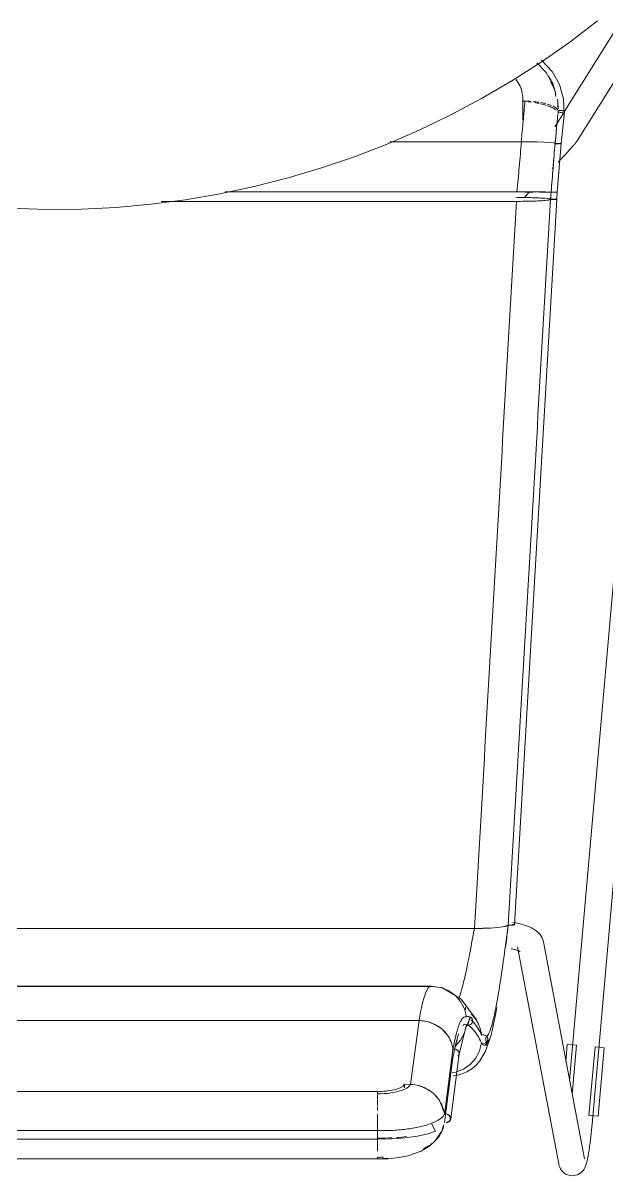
# Model space of a CAD drawing. Header units: millimetres. Extents: x 155927 to 295199, y -4084 to 97293.
# Drawn here: x 227448 to 227716, y 30265 to 30793 of the extents above; entities that cross this region are included whole.
import ezdxf

# ---------------------------------------------------------------- set-up
doc = ezdxf.new("R2010")
doc.units = ezdxf.units.MM
doc.header["$MEASUREMENT"] = 0
doc.layers.add('I-FURN', color=8, linetype='CONTINUOUS', lineweight=9)

msp = doc.modelspace()

# ---------------------------------------------------------------- linework, layer by layer
at = {"layer": 'I-FURN'}
for p, q in [((227698.74, 30784.26), (227711.48, 30793.94)), ((227685.62, 30775.11), (227698.74, 30784.26)), ((227719.23, 30789.03), (227696.2, 30752.27)), ((227702.1, 30739.08), (227729.4, 30782.66)), ((227672.14, 30766.49), (227685.62, 30775.11)), ((227687.91, 30770.27), (227683.65, 30774.74)), ((227690.6, 30770.85), (227685.85, 30776)), ((227691.28, 30764.44), (227687.91, 30770.27)), ((227693.99, 30764.84), (227690.6, 30770.85)), ((227658.33, 30758.41), (227672.14, 30766.49)), ((227695.86, 30758.32), (227693.99, 30764.84)), ((227644.21, 30750.89), (227658.33, 30758.41)), ((227677.2, 30748.68), (227677.2, 30758.44)), ((227696.15, 30751.41), (227695.86, 30758.32)), ((227677.15, 30757.19), (227678.2, 30757.19)), ((227696.27, 30752.3), (227694.85, 30737.81)), ((227629.8, 30743.94), (227644.21, 30750.89)), ((227695.97, 30751.9), (227691.93, 30745.45)), ((227615.12, 30737.58), (227629.8, 30743.94)), ((227600.2, 30731.8), (227615.12, 30737.58)), ((227676.5, 30738.64), (227616.38, 30738.64)), ((227616.38, 30738.64), (227676.5, 30738.64)), ((227680.26, 30738.62), (227676.5, 30738.64)), ((227676.59, 30738.64), (227676.62, 30738.64)), ((227676.62, 30738.64), (227680.26, 30738.62)), ((227680.35, 30738.61), (227683.8, 30738.54)), ((227683.79, 30738.54), (227680.36, 30738.62)), ((227686.89, 30738.43), (227683.79, 30738.54)), ((227683.86, 30738.54), (227686.9, 30738.43)), ((227689.37, 30738.28), (227686.89, 30738.43)), ((227686.93, 30738.43), (227689.37, 30738.28)), ((227691.11, 30738.1), (227689.37, 30738.28)), ((227689.39, 30738.28), (227691.11, 30738.1)), ((227691.11, 30738.1), (227691.99, 30737.9)), ((227692, 30737.9), (227691.11, 30738.1)), ((227691.99, 30737.9), (227692.46, 30737.91)), ((227692.47, 30737.91), (227692, 30737.9)), ((227692.01, 30737.72), (227692.48, 30737.71)), ((227692.48, 30737.71), (227692.01, 30737.72)), ((227692.46, 30737.91), (227692.96, 30737.92)), ((227692.97, 30737.92), (227692.47, 30737.91)), ((227692.48, 30737.71), (227692.98, 30737.71)), ((227692.98, 30737.71), (227692.48, 30737.71)), ((227692.96, 30737.92), (227693.45, 30737.91)), ((227693.46, 30737.91), (227692.97, 30737.92)), ((227692.98, 30737.71), (227693.47, 30737.71)), ((227693.47, 30737.71), (227692.98, 30737.71)), ((227694.84, 30737.81), (227693.02, 30715.61)), ((227693.45, 30737.91), (227693.9, 30737.9)), ((227693.91, 30737.9), (227693.46, 30737.91)), ((227693.47, 30737.71), (227693.92, 30737.72)), ((227693.92, 30737.72), (227693.47, 30737.71)), ((227693.9, 30737.9), (227694.29, 30737.88)), ((227694.29, 30737.88), (227693.91, 30737.9)), ((227694.59, 30737.86), (227694.29, 30737.88)), ((227694.29, 30737.88), (227694.58, 30737.86)), ((227694.3, 30737.74), (227694.6, 30737.76)), ((227694.59, 30737.76), (227694.3, 30737.74)), ((227694.78, 30737.84), (227694.59, 30737.86)), ((227694.78, 30737.79), (227694.59, 30737.76)), ((227694.6, 30737.76), (227694.78, 30737.79)), ((227694.78, 30737.84), (227694.84, 30737.81)), ((227694.85, 30737.81), (227694.78, 30737.84)), ((227694.78, 30737.79), (227694.85, 30737.81)), ((227694.84, 30737.81), (227694.78, 30737.79)), ((227700.09, 30736.55), (227699.83, 30736.26)), ((227700.34, 30736.83), (227700.09, 30736.55)), ((227700.56, 30737.1), (227700.34, 30736.83)), ((227700.78, 30737.35), (227700.56, 30737.1)), ((227700.98, 30737.59), (227700.78, 30737.35)), ((227701.17, 30737.82), (227700.98, 30737.59)), ((227701.35, 30738.05), (227701.17, 30737.82)), ((227701.52, 30738.27), (227701.35, 30738.05)), ((227701.7, 30738.5), (227701.52, 30738.27)), ((227701.88, 30738.75), (227701.7, 30738.5)), ((227702.1, 30739.08), (227701.88, 30738.75)), ((227585.06, 30726.63), (227600.2, 30731.8)), ((227695.25, 30731.23), (227694.82, 30730.77)), ((227695.67, 30731.69), (227695.25, 30731.23)), ((227696.09, 30732.13), (227695.67, 30731.69)), ((227696.49, 30732.57), (227696.09, 30732.13)), ((227696.88, 30732.99), (227696.49, 30732.57)), ((227697.26, 30733.41), (227696.88, 30732.99)), ((227697.63, 30733.81), (227697.26, 30733.41)), ((227697.99, 30734.2), (227697.63, 30733.81)), ((227698.33, 30734.58), (227697.99, 30734.2)), ((227698.66, 30734.94), (227698.33, 30734.58)), ((227735.93, 30733.43), (227698.65, 30309.08)), ((227698.97, 30735.29), (227698.66, 30734.94)), ((227699.28, 30735.63), (227698.97, 30735.29)), ((227699.56, 30735.95), (227699.28, 30735.63)), ((227699.83, 30736.26), (227699.56, 30735.95)), ((227708.94, 30289.06), (227747.89, 30732.38)), ((227569.73, 30722.07), (227585.06, 30726.63)), ((227691.12, 30726.86), (227690.63, 30726.35)), ((227693.93, 30729.82), (227693.47, 30729.34)), ((227694.38, 30730.3), (227693.93, 30729.82)), ((227694.82, 30730.77), (227694.38, 30730.3)), ((227554.22, 30718.12), (227569.73, 30722.07)), ((227538.57, 30714.8), (227554.22, 30718.12)), ((227540.92, 30715.68), (227674.55, 30715.68)), ((227674.55, 30715.68), (227540.92, 30715.68)), ((227674.55, 30715.68), (227678.34, 30715.67)), ((227678.34, 30715.67), (227674.55, 30715.68)), ((227677.78, 30713), (227680.35, 30715.67)), ((227678.34, 30715.67), (227681.91, 30715.67)), ((227681.91, 30715.67), (227678.34, 30715.67)), ((227681.9, 30715.56), (227678.35, 30715.55)), ((227678.35, 30715.55), (227681.9, 30715.56)), ((227681.91, 30715.67), (227685.04, 30715.66)), ((227685.04, 30715.66), (227681.91, 30715.67)), ((227687.52, 30715.58), (227685.03, 30715.56)), ((227685.03, 30715.56), (227687.53, 30715.58)), ((227687.55, 30715.65), (227685.04, 30715.66)), ((227685.05, 30715.66), (227687.54, 30715.65)), ((227689.27, 30715.59), (227687.52, 30715.58)), ((227687.53, 30715.58), (227689.28, 30715.59)), ((227687.55, 30715.65), (227689.29, 30715.63)), ((227689.3, 30715.63), (227687.55, 30715.65)), ((227689.29, 30715.63), (227690.18, 30715.62)), ((227690.18, 30715.62), (227689.3, 30715.63)), ((227690.64, 30715.6), (227690.17, 30715.6)), ((227690.17, 30715.6), (227690.65, 30715.6)), ((227690.18, 30715.62), (227690.65, 30715.62)), ((227690.65, 30715.62), (227690.18, 30715.62)), ((227691.14, 30715.6), (227690.64, 30715.6)), ((227690.65, 30715.62), (227691.15, 30715.62)), ((227691.15, 30715.62), (227690.65, 30715.62)), ((227690.65, 30715.6), (227691.14, 30715.6)), ((227691.63, 30715.6), (227691.14, 30715.6)), ((227691.14, 30715.6), (227691.63, 30715.6)), ((227691.15, 30715.62), (227691.64, 30715.62)), ((227691.64, 30715.62), (227691.15, 30715.62)), ((227692.08, 30715.6), (227691.63, 30715.6)), ((227691.63, 30715.6), (227692.09, 30715.6)), ((227691.64, 30715.62), (227692.09, 30715.62)), ((227692.09, 30715.62), (227691.64, 30715.62)), ((227692.46, 30715.61), (227692.08, 30715.6)), ((227692.09, 30715.62), (227692.47, 30715.62)), ((227692.47, 30715.62), (227692.09, 30715.62)), ((227692.09, 30715.6), (227692.47, 30715.61)), ((227692.76, 30715.61), (227692.46, 30715.61)), ((227692.47, 30715.62), (227692.76, 30715.62)), ((227692.77, 30715.62), (227692.47, 30715.62)), ((227692.47, 30715.61), (227692.76, 30715.61)), ((227692.75, 30712.25), (227693.02, 30715.61)), ((227692.76, 30715.62), (227692.95, 30715.61)), ((227692.95, 30715.61), (227692.76, 30715.61)), ((227692.76, 30715.61), (227692.95, 30715.61)), ((227692.95, 30715.61), (227692.77, 30715.62)), ((227692.95, 30715.61), (227693.02, 30715.61)), ((227693.02, 30715.61), (227692.95, 30715.61)), ((227692.95, 30715.61), (227693.02, 30715.61)), ((227693.02, 30715.61), (227692.95, 30715.61)), ((227491, 30708.62), (227506.93, 30710.05)), ((227506.93, 30710.05), (227522.8, 30712.11)), ((227511.69, 30711.36), (227674.29, 30711.36)), ((227674.29, 30711.36), (227511.69, 30711.36)), ((227522.8, 30712.11), (227538.57, 30714.8)), ((227692.74, 30712.25), (227673.46, 30380.34)), ((227674.29, 30711.36), (227678.08, 30711.39)), ((227678.08, 30713.12), (227674.4, 30713.15)), ((227681.63, 30713.04), (227678.08, 30713.12)), ((227678.08, 30711.39), (227681.64, 30711.46)), ((227684.75, 30712.92), (227681.63, 30713.04)), ((227681.64, 30711.46), (227684.77, 30711.59)), ((227687.25, 30712.75), (227684.75, 30712.92)), ((227684.77, 30711.59), (227687.27, 30711.75)), ((227689, 30712.56), (227687.25, 30712.75)), ((227687.27, 30711.75), (227689.02, 30711.94)), ((227689.9, 30712.35), (227689, 30712.56)), ((227689.02, 30711.94), (227689.91, 30712.15)), ((227690.37, 30712.36), (227689.9, 30712.35)), ((227689.91, 30712.15), (227690.38, 30712.14)), ((227690.87, 30712.36), (227690.37, 30712.36)), ((227690.38, 30712.14), (227690.88, 30712.14)), ((227691.36, 30712.36), (227690.87, 30712.36)), ((227690.88, 30712.14), (227691.37, 30712.15)), ((227691.81, 30712.35), (227691.36, 30712.36)), ((227691.37, 30712.15), (227691.82, 30712.16)), ((227692.19, 30712.33), (227691.81, 30712.35)), ((227691.82, 30712.16), (227692.2, 30712.18)), ((227692.49, 30712.31), (227692.19, 30712.33)), ((227692.2, 30712.18), (227692.49, 30712.2)), ((227692.68, 30712.28), (227692.49, 30712.31)), ((227692.49, 30712.2), (227692.68, 30712.23)), ((227692.74, 30712.25), (227692.68, 30712.28)), ((227692.68, 30712.23), (227692.74, 30712.25)), ((227443.03, 30708.18), (227459.02, 30707.69)), ((227459.02, 30707.69), (227475.02, 30707.83)), ((227475.02, 30707.83), (227491, 30708.62)), ((227271.64, 30378.63), (227655.04, 30378.63)), ((227655.04, 30378.63), (227271.64, 30378.63)), ((227655.04, 30378.63), (227658.81, 30378.68)), ((227658.81, 30378.68), (227655.12, 30378.63)), ((227658.81, 30378.68), (227662.34, 30378.84)), ((227662.34, 30378.84), (227658.87, 30378.69)), ((227662.34, 30378.84), (227665.45, 30379.08)), ((227665.45, 30379.08), (227662.39, 30378.84)), ((227665.45, 30379.08), (227667.94, 30379.39)), ((227667.94, 30379.39), (227665.48, 30379.08)), ((227667.94, 30379.39), (227669.69, 30379.75)), ((227669.69, 30379.76), (227667.95, 30379.39)), ((227670.59, 30380.15), (227669.69, 30379.76)), ((227669.69, 30379.75), (227670.59, 30380.15)), ((227670.59, 30380.15), (227671.06, 30380.14)), ((227671.06, 30380.14), (227670.59, 30380.15)), ((227671.06, 30380.14), (227671.56, 30380.13)), ((227671.56, 30380.13), (227671.06, 30380.14)), ((227671.56, 30380.13), (227672.05, 30380.14)), ((227672.05, 30380.14), (227671.56, 30380.13)), ((227672.05, 30380.14), (227672.5, 30380.16)), ((227672.51, 30380.16), (227672.05, 30380.14)), ((227672.5, 30380.16), (227672.89, 30380.2)), ((227672.89, 30380.2), (227672.51, 30380.16)), ((227672.92, 30380.49), (227672.54, 30380.53)), ((227672.54, 30380.53), (227672.92, 30380.49)), ((227673.35, 30381.25), (227672.65, 30381.37)), ((227672.89, 30380.2), (227673.19, 30380.24)), ((227673.19, 30380.24), (227672.89, 30380.2)), ((227673.21, 30380.45), (227672.92, 30380.49)), ((227672.92, 30380.49), (227673.21, 30380.45)), ((227674.04, 30381.13), (227673.35, 30381.25)), ((227673.45, 30380.34), (227673.39, 30380.4)), ((227673.4, 30380.4), (227673.46, 30380.34)), ((227674.73, 30380.99), (227674.04, 30381.13)), ((227675.39, 30380.85), (227674.73, 30380.99)), ((227676.05, 30380.7), (227675.39, 30380.85)), ((227676.69, 30380.53), (227676.05, 30380.7)), ((227677.32, 30380.36), (227676.69, 30380.53)), ((227677.94, 30380.18), (227677.32, 30380.36)), ((227678.54, 30379.98), (227677.94, 30380.18)), ((227679.14, 30379.78), (227678.54, 30379.98)), ((227679.72, 30379.56), (227679.14, 30379.78)), ((227680.29, 30379.32), (227679.72, 30379.56)), ((227680.85, 30379.07), (227680.29, 30379.32)), ((227681.4, 30378.8), (227680.85, 30379.07)), ((227681.93, 30378.51), (227681.4, 30378.8)), ((227682.48, 30378.19), (227681.93, 30378.51)), ((227683.01, 30377.83), (227682.48, 30378.19)), ((227683.54, 30377.43), (227683.01, 30377.83)), ((227684.07, 30376.97), (227683.54, 30377.43)), ((227684.6, 30376.45), (227684.07, 30376.97)), ((227685.11, 30375.86), (227684.6, 30376.45)), ((227685.59, 30375.17), (227685.11, 30375.86)), ((227686.03, 30374.38), (227685.59, 30375.17)), ((227686.39, 30373.48), (227686.03, 30374.38)), ((227686.65, 30372.5), (227686.39, 30373.48)), ((227705.46, 30273.21), (227686.65, 30372.5)), ((227672.31, 30369.24), (227671.82, 30369.33)), ((227672.78, 30369.14), (227672.31, 30369.24)), ((227673.22, 30369.03), (227672.78, 30369.14)), ((227673.65, 30368.93), (227673.22, 30369.03)), ((227674.04, 30368.82), (227673.65, 30368.93)), ((227674.41, 30368.71), (227674.04, 30368.82)), ((227674.74, 30368.6), (227674.41, 30368.71)), ((227675.04, 30368.5), (227674.74, 30368.6)), ((227674.86, 30370.26), (227693.67, 30270.97)), ((227675.31, 30368.4), (227675.04, 30368.5)), ((227675.55, 30368.3), (227675.31, 30368.4)), ((227675.74, 30368.21), (227675.55, 30368.3)), ((227675.89, 30368.14), (227675.74, 30368.21)), ((227675.98, 30368.09), (227675.89, 30368.14)), ((227676.05, 30368.05), (227675.98, 30368.09)), ((227676.08, 30368.03), (227676.05, 30368.05)), ((227290.95, 30352.12), (227635.73, 30352.12)), ((227635.73, 30352.12), (227290.95, 30352.12)), ((227635.19, 30352.28), (227330.39, 30352.28)), ((227635.19, 30352.28), (227640.23, 30351.48)), ((227635.73, 30352.12), (227639.52, 30351.65)), ((227639.52, 30351.65), (227635.73, 30352.12)), ((227639.52, 30351.65), (227643.09, 30350.28)), ((227643.09, 30350.29), (227639.52, 30351.65)), ((227640.23, 30351.48), (227643.41, 30350.11)), ((227640.38, 30351.41), (227649.03, 30346.3)), ((227646.23, 30348.12), (227643.09, 30350.29)), ((227643.09, 30350.28), (227646.23, 30348.11)), ((227648.74, 30345.24), (227646.23, 30348.12)), ((227646.23, 30348.11), (227648.73, 30345.24)), ((227649.03, 30346.3), (227656.02, 30336.76)), ((227648.73, 30345.24), (227650.48, 30341.85)), ((227650.49, 30341.85), (227648.74, 30345.24)), ((227651.38, 30338.13), (227650.49, 30341.85)), ((227664.61, 30338.36), (227665.35, 30342.43)), ((227296.98, 30336.53), (227629.7, 30336.53)), ((227629.7, 30336.53), (227296.98, 30336.53)), ((227629.7, 30336.53), (227625.84, 30307.25)), ((227633.47, 30336.05), (227629.7, 30336.53)), ((227637.01, 30334.73), (227633.47, 30336.05)), ((227651.03, 30332.78), (227653.2, 30338.1)), ((227651.85, 30338.3), (227651.38, 30338.13)), ((227651.38, 30338.13), (227651.85, 30338.29)), ((227651.85, 30338.29), (227652.35, 30338.33)), ((227652.35, 30338.33), (227651.85, 30338.3)), ((227652.06, 30334.34), (227652.9, 30338.23)), ((227652.35, 30338.33), (227652.84, 30338.25)), ((227652.84, 30338.25), (227652.35, 30338.33)), ((227652.84, 30338.25), (227653.29, 30338.05)), ((227653.29, 30338.05), (227652.84, 30338.25)), ((227653.29, 30338.05), (227653.67, 30337.73)), ((227653.68, 30337.73), (227653.29, 30338.05)), ((227653.56, 30339.52), (227655.96, 30336.68)), ((227655.97, 30336.68), (227653.57, 30339.52)), ((227653.67, 30337.73), (227653.97, 30337.33)), ((227653.97, 30337.33), (227653.68, 30337.73)), ((227653.97, 30337.33), (227654.15, 30336.87)), ((227654.16, 30336.87), (227653.97, 30337.33)), ((227654.15, 30335.89), (227653.97, 30335.43)), ((227653.97, 30335.43), (227654.16, 30335.89)), ((227654.15, 30336.87), (227654.22, 30336.38)), ((227654.22, 30336.38), (227654.15, 30335.89)), ((227654.23, 30336.38), (227654.16, 30336.87)), ((227654.16, 30335.89), (227654.23, 30336.38)), ((227655.96, 30336.68), (227657.6, 30333.36)), ((227657.61, 30333.36), (227655.97, 30336.68)), ((227656.02, 30336.76), (227656.91, 30335.01)), ((227662.72, 30329.84), (227664.61, 30338.36)), ((227640.12, 30332.65), (227637.01, 30334.73)), ((227642.61, 30329.91), (227640.12, 30332.65)), ((227648.06, 30321.16), (227651.03, 30332.78)), ((227648.74, 30327.52), (227650.49, 30330.91)), ((227650.49, 30330.91), (227651.38, 30334.63)), ((227651.85, 30334.47), (227651.38, 30334.63)), ((227651.38, 30334.63), (227651.85, 30334.46)), ((227652.35, 30334.43), (227651.85, 30334.47)), ((227651.85, 30334.46), (227652.35, 30334.43)), ((227652.84, 30334.51), (227652.35, 30334.43)), ((227652.35, 30334.43), (227652.84, 30334.51)), ((227653.29, 30334.71), (227652.84, 30334.51)), ((227652.84, 30334.51), (227653.29, 30334.71)), ((227653.67, 30335.03), (227653.29, 30334.71)), ((227653.29, 30334.71), (227653.68, 30335.02)), ((227653.97, 30335.43), (227653.67, 30335.03)), ((227653.68, 30335.02), (227653.97, 30335.43)), ((227657.6, 30333.36), (227658.39, 30329.74)), ((227658.39, 30329.74), (227657.61, 30333.36)), ((227646.47, 30325.11), (227645.1, 30318.82)), ((227646.23, 30324.64), (227648.74, 30327.52)), ((227647.23, 30327.55), (227646.47, 30325.11)), ((227657.44, 30322.63), (227658.34, 30326.26)), ((227658.81, 30326.09), (227658.34, 30326.26)), ((227658.34, 30326.26), (227658.81, 30326.09)), ((227658.87, 30329.9), (227658.39, 30329.74)), ((227658.39, 30329.74), (227658.87, 30329.89)), ((227658.87, 30329.89), (227659.37, 30329.92)), ((227659.37, 30329.92), (227658.87, 30329.9)), ((227659.25, 30325.33), (227660.42, 30325.01)), ((227659.8, 30326.13), (227659.31, 30326.05)), ((227659.31, 30326.05), (227659.8, 30326.12)), ((227659.37, 30329.92), (227659.86, 30329.83)), ((227659.86, 30329.83), (227659.37, 30329.92)), ((227660.26, 30326.32), (227659.8, 30326.13)), ((227659.8, 30326.12), (227660.26, 30326.32)), ((227659.86, 30329.83), (227660.31, 30329.62)), ((227660.31, 30329.63), (227659.86, 30329.83)), ((227660.05, 30322.22), (227662.72, 30329.84)), ((227660.42, 30325.01), (227660.22, 30328.86)), ((227660.65, 30326.63), (227660.26, 30326.32)), ((227660.26, 30326.32), (227660.65, 30326.63)), ((227660.69, 30329.31), (227660.31, 30329.63)), ((227660.31, 30329.62), (227660.68, 30329.31)), ((227660.95, 30327.02), (227660.65, 30326.63)), ((227660.65, 30326.63), (227660.95, 30327.02)), ((227660.68, 30329.31), (227660.97, 30328.91)), ((227660.98, 30328.91), (227660.69, 30329.31)), ((227661.14, 30327.48), (227660.95, 30327.02)), ((227660.95, 30327.02), (227661.14, 30327.48)), ((227660.97, 30328.91), (227661.15, 30328.45)), ((227661.16, 30328.45), (227660.98, 30328.91)), ((227661.21, 30327.96), (227661.14, 30327.48)), ((227661.14, 30327.48), (227661.22, 30327.96)), ((227661.15, 30328.45), (227661.21, 30327.96)), ((227661.22, 30327.96), (227661.16, 30328.45)), ((227697.6, 30325.56), (227696.91, 30317.66)), ((227697.6, 30325.56), (227699.65, 30325.38)), ((227699.65, 30325.38), (227701.71, 30325.2)), ((227699.86, 30302.71), (227701.84, 30325.19)), ((227641.4, 30293.45), (227645.24, 30323.15)), ((227644.22, 30291.47), (227648.07, 30321.24)), ((227646.21, 30323.34), (227645.71, 30323.3)), ((227646.7, 30323.26), (227646.21, 30323.34)), ((227647.15, 30323.07), (227646.7, 30323.26)), ((227647.54, 30322.77), (227647.15, 30323.07)), ((227647.83, 30322.39), (227647.54, 30322.77)), ((227647.54, 30320.18), (227647.83, 30320.57)), ((227648.02, 30321.94), (227647.83, 30322.39)), ((227647.83, 30320.57), (227648.02, 30321.01)), ((227648.09, 30321.48), (227648.02, 30321.94)), ((227648.02, 30321.01), (227648.09, 30321.48)), ((227655.7, 30319.31), (227657.44, 30322.63)), ((227657.55, 30318.1), (227660.05, 30322.22)), ((227710.28, 30324.44), (227707.52, 30293.03)), ((227710.41, 30324.43), (227712.47, 30324.25)), ((227714.52, 30324.07), (227711.76, 30292.66)), ((227712.47, 30324.25), (227714.52, 30324.07)), ((227641.38, 30289.91), (227645.22, 30319.6)), ((227650.13, 30314.31), (227653.22, 30316.48)), ((227651.63, 30313.08), (227653.83, 30314.46)), ((227653.22, 30316.48), (227655.7, 30319.31)), ((227653.83, 30314.46), (227655.81, 30316.14)), ((227655.81, 30316.14), (227657.55, 30318.1)), ((227646.61, 30312.91), (227644.87, 30312.54)), ((227644.88, 30312.54), (227646.62, 30312.91)), ((227645.34, 30311.24), (227646.76, 30311.39)), ((227646.62, 30312.91), (227650.13, 30314.31)), ((227646.76, 30311.39), (227649.27, 30312.05)), ((227649.27, 30312.05), (227651.63, 30313.08)), ((227610.77, 30304.06), (227315.91, 30304.06)), ((227315.91, 30304), (227610.77, 30304)), ((227613.8, 30304.17), (227610.77, 30304.06)), ((227616.65, 30304.49), (227613.8, 30304.17)), ((227619.15, 30305), (227616.65, 30304.49)), ((227621.13, 30305.67), (227619.15, 30305)), ((227622.48, 30306.46), (227621.13, 30305.67)), ((227623.12, 30307.32), (227622.48, 30306.46)), ((227623.12, 30305.65), (227623.12, 30307.32)), ((227625.84, 30307.25), (227623.12, 30307.32)), ((227623.12, 30305.65), (227623.12, 30307.3)), ((227610.77, 30302.47), (227610.77, 30301.53)), ((227610.77, 30300.67), (227610.77, 30301.53)), ((227610.77, 30300.15), (227610.77, 30297.68)), ((227610.77, 30297.16), (227610.77, 30295.32)), ((227610.77, 30293.69), (227610.77, 30290.14)), ((227641.83, 30293.44), (227642.15, 30295.88)), ((227610.77, 30286.13), (227610.77, 30289.94)), ((227610.77, 30289.94), (227610.77, 30286.13)), ((227637.19, 30285.88), (227635.44, 30289.42)), ((227709.71, 30292.84), (227707.65, 30293.02)), ((227708.79, 30287.39), (227708.86, 30288.15)), ((227708.86, 30288.15), (227708.93, 30288.9)), ((227708.93, 30288.9), (227708.94, 30289.06)), ((227711.76, 30292.66), (227709.71, 30292.84)), ((227610.77, 30286.16), (227315.91, 30286.16)), ((227610.77, 30286.05), (227610.77, 30282.2)), ((227610.77, 30285.82), (227610.77, 30286.05)), ((227610.77, 30285.49), (227610.77, 30285.82)), ((227610.77, 30285.07), (227610.77, 30285.49)), ((227610.77, 30284.6), (227610.77, 30285.07)), ((227610.77, 30284.1), (227610.77, 30284.6)), ((227610.77, 30283.61), (227610.77, 30284.1)), ((227610.77, 30283.16), (227610.77, 30283.61)), ((227610.77, 30282.77), (227610.77, 30283.16)), ((227610.77, 30282.46), (227610.77, 30282.77)), ((227617.31, 30282.29), (227623.43, 30282.78)), ((227623.43, 30282.78), (227629.05, 30283.62)), ((227629.05, 30283.62), (227633.74, 30284.72)), ((227633.74, 30284.72), (227637.19, 30285.88)), ((227637.06, 30281.38), (227639.74, 30285.28)), ((227639.74, 30285.28), (227639.83, 30285.47)), ((227708.24, 30282.28), (227708.33, 30282.99)), ((227708.33, 30282.99), (227708.41, 30283.7)), ((227708.41, 30283.7), (227708.49, 30284.43)), ((227708.49, 30284.43), (227708.57, 30285.16)), ((227708.57, 30285.16), (227708.64, 30285.9)), ((227708.64, 30285.9), (227708.72, 30286.65)), ((227708.72, 30286.65), (227708.79, 30287.39)), ((227315.91, 30282.2), (227610.77, 30282.2)), ((227610.77, 30282.27), (227610.77, 30282.46)), ((227610.77, 30279.41), (227610.77, 30282.44)), ((227610.77, 30282.44), (227610.77, 30279.43)), ((227610.77, 30282.2), (227617.31, 30282.29)), ((227610.77, 30282.2), (227610.77, 30282.27)), ((227610.77, 30279.26), (227610.77, 30276.68)), ((227630.7, 30276.69), (227634.58, 30279.09)), ((227634.58, 30279.09), (227637.06, 30281.38)), ((227707.54, 30277.05), (227707.63, 30277.65)), ((227707.63, 30277.65), (227707.72, 30278.27)), ((227707.72, 30278.27), (227707.81, 30278.9)), ((227707.81, 30278.9), (227707.9, 30279.55)), ((227707.9, 30279.55), (227707.99, 30280.21)), ((227707.99, 30280.21), (227708.08, 30280.89)), ((227708.08, 30280.89), (227708.16, 30281.58)), ((227708.16, 30281.58), (227708.24, 30282.28)), ((227315.91, 30273.16), (227610.77, 30273.16)), ((227610.77, 30274.19), (227610.77, 30273.18)), ((227610.77, 30273.16), (227610.77, 30273.33)), ((227610.77, 30273.16), (227615.8, 30273.27)), ((227615.8, 30273.27), (227620.62, 30273.78)), ((227620.62, 30273.78), (227624.65, 30274.57)), ((227624.65, 30274.57), (227630.7, 30276.69)), ((227706.59, 30271.99), (227706.69, 30272.42)), ((227706.69, 30272.42), (227706.79, 30272.86)), ((227706.79, 30272.86), (227706.88, 30273.32)), ((227706.88, 30273.32), (227706.98, 30273.8)), ((227706.98, 30273.8), (227707.08, 30274.29)), ((227707.08, 30274.29), (227707.17, 30274.81)), ((227707.17, 30274.81), (227707.26, 30275.34)), ((227707.26, 30275.34), (227707.36, 30275.89)), ((227707.36, 30275.89), (227707.45, 30276.46)), ((227707.45, 30276.46), (227707.54, 30277.05)), ((227693.76, 30270.55), (227693.67, 30270.97)), ((227693.9, 30270.04), (227693.76, 30270.55)), ((227694.11, 30269.42), (227693.9, 30270.04)), ((227694.48, 30268.62), (227694.11, 30269.42)), ((227695.23, 30267.54), (227694.48, 30268.62)), ((227696.81, 30266.21), (227695.23, 30267.54)), ((227702.32, 30265.86), (227703.97, 30266.9)), ((227703.97, 30266.9), (227704.83, 30267.81)), ((227704.83, 30267.81), (227705.31, 30268.51)), ((227705.31, 30268.51), (227705.61, 30269.08)), ((227705.61, 30269.08), (227705.83, 30269.55)), ((227705.83, 30269.55), (227706, 30269.98)), ((227706, 30269.98), (227706.14, 30270.38)), ((227706.14, 30270.38), (227706.26, 30270.78)), ((227706.26, 30270.78), (227706.38, 30271.17)), ((227706.38, 30271.17), (227706.49, 30271.58)), ((227706.49, 30271.58), (227706.59, 30271.99)), ((227696.81, 30266.21), (227699.56, 30265.38)), ((227699.56, 30265.38), (227702.32, 30265.86))]:
    msp.add_line(p, q, dxfattribs=at)
for centre, major_axis, ratio, start_param, end_param in [((227629.57, 30321.46), (-15.78, 0), 0.955139, 3.737469, 4.704147), ((227629.57, 30321.46), (-15.78, 0), 0.955139, 3.495799, 3.737346), ((227629.57, 30321.46), (-15.78, 0), 0.955139, 3.254129, 3.495629), ((227646.12, 30321.47), (-1.96, 0), 0.955139, 2.379629, 4.923331), ((227610.77, 30288.91), (0, -15.75), 0.000004, 2.669107, 2.851347), ((227610.77, 30277.44), (12.4, 0), 0.287441, 4.712389, 4.932602)]:
    msp.add_ellipse(centre, major_axis=major_axis, ratio=ratio, start_param=start_param, end_param=end_param, dxfattribs=at)
for points in [[(227683.59, 30774.72), (227684.06, 30774.33), (227684.52, 30773.94), (227684.98, 30773.54)], [(227677.2, 30758.71), (227677.21, 30758.21), (227677.19, 30757.7), (227677.15, 30757.19)], [(227693.09, 30758.14), (227693.28, 30756.91), (227693.32, 30755.65), (227693.32, 30754.39)], [(227678.2, 30757.19), (227677.94, 30754.17), (227677.4, 30748.03), (227676.81, 30741.78), (227676.5, 30738.64)], [(227678.2, 30757.19), (227679.15, 30757.19), (227680.07, 30757.15), (227680.98, 30757.1)], [(227681.03, 30756.78), (227680.56, 30756.84), (227680.09, 30756.9), (227679.61, 30756.95)], [(227681.91, 30757.03), (227682.81, 30756.95), (227683.7, 30756.85), (227684.55, 30756.73)], [(227684.72, 30756.13), (227684.08, 30756.27), (227683.41, 30756.41), (227682.73, 30756.53)], [(227687.98, 30755.28), (227687.18, 30755.53), (227686.3, 30755.76), (227685.38, 30755.98)], [(227685.4, 30756.59), (227686.24, 30756.45), (227687.05, 30756.28), (227687.79, 30756.1)], [(227690.6, 30754.29), (227689.97, 30754.58), (227689.22, 30754.86), (227688.4, 30755.12)], [(227688.45, 30755.91), (227689.18, 30755.71), (227689.82, 30755.47), (227690.42, 30755.23)], [(227692.42, 30753.21), (227692.01, 30753.54), (227691.49, 30753.86), (227690.85, 30754.17)], [(227693.43, 30752.86), (227693.19, 30750.42), (227692.72, 30745.47), (227692.24, 30740.43), (227692, 30737.9)], [(227693.39, 30753.69), (227693.38, 30754.59), (227693.32, 30755.49), (227693.21, 30756.38)], [(227696.09, 30751.56), (227696.04, 30751.6), (227695.92, 30751.69), (227695.63, 30751.83), (227695.24, 30751.94), (227694.78, 30752.04), (227694.29, 30752.1), (227693.79, 30752.14), (227693.48, 30752.13), (227693.33, 30752.13)], [(227692.72, 30744.8), (227692.49, 30742.52), (227692.26, 30740.22), (227692.03, 30737.91)], [(227676.62, 30738.64), (227676.27, 30734.82), (227675.93, 30731), (227675.59, 30727.17)], [(227690.18, 30715.62), (227690.48, 30719.34), (227691.09, 30726.77), (227691.69, 30734.2), (227691.99, 30737.9)], [(227675.59, 30727.17), (227675.24, 30723.34), (227674.9, 30719.51), (227674.55, 30715.68)], [(227690.17, 30715.6), (227690.13, 30715.06), (227690.04, 30713.98), (227689.95, 30712.89), (227689.9, 30712.35)], [(227690.18, 30715.62), (227690.13, 30715.04), (227690.05, 30713.89), (227689.96, 30712.73), (227689.91, 30712.15)], [(227674.29, 30711.36), (227671.1, 30655.83), (227667.9, 30600.3), (227664.7, 30544.87)], [(227670.59, 30380.15), (227673.81, 30435.39), (227680.25, 30545.99), (227686.69, 30656.75), (227689.91, 30712.15)], [(227689.9, 30712.35), (227690.5, 30712.37), (227692, 30712.37), (227692.75, 30712.29), (227692.75, 30712.25)], [(227664.7, 30544.87), (227661.51, 30489.41), (227658.31, 30433.99), (227655.12, 30378.63)], [(227670.57, 30380.14), (227670.18, 30377.02), (227669.78, 30373.86), (227669.39, 30370.74)], [(227635.73, 30352.12), (227635.55, 30352.22), (227635.37, 30352.27), (227635.19, 30352.28)], [(227650.99, 30342.6), (227650.94, 30342.13), (227650.88, 30341.66), (227650.82, 30341.2)], [(227651.38, 30338.13), (227650.36, 30338.68), (227648.31, 30336.71), (227646.27, 30328.65), (227645.24, 30323.15)], [(227647.85, 30330.47), (227647.19, 30328.58), (227646.53, 30325.77), (227645.87, 30322.73)], [(227651.38, 30334.63), (227650.84, 30334.92), (227650.29, 30334.78), (227649.75, 30334.21)], [(227625.59, 30307.24), (227625.46, 30306.68), (227624.52, 30305.58), (227621.19, 30304.18), (227616.4, 30303.22), (227612.66, 30302.96), (227610.77, 30302.93)], [(227611.6, 30304.01), (227614.38, 30304.06), (227616.93, 30304.42), (227619.14, 30304.95)], [(227641.4, 30293.45), (227641.25, 30294.69), (227640.67, 30297.07), (227638.91, 30300.41), (227636.38, 30303.24), (227633.23, 30305.44), (227629.63, 30306.85), (227627.13, 30307.21), (227625.84, 30307.25)], [(227639.42, 30298.96), (227640.11, 30297.7), (227640.52, 30296.34), (227640.85, 30294.95)], [(227641.2, 30293.46), (227640.84, 30292.73), (227639.53, 30291.32), (227637.07, 30290.06), (227635.61, 30289.49)], [(227640.93, 30288.57), (227640.77, 30287.89), (227640.57, 30287.22), (227640.32, 30286.56)], [(227617.37, 30282.83), (227615.18, 30282.72), (227612.98, 30282.69), (227610.77, 30282.73)], [(227623.92, 30283.41), (227622.51, 30283.23), (227621.06, 30283.06), (227619.58, 30282.95)], [(227615.37, 30273.44), (227613.9, 30273.31), (227612.34, 30273.24), (227610.77, 30273.25)]]:
    msp.add_open_spline(points, degree=3, dxfattribs=at)
for points, knots in [([(227689.23, 30768.32), (227689.79, 30767.43), (227691.46, 30764.61), (227692.07, 30761.5), (227692.36, 30759.36)], [0.591443, 0.591443, 0.591443, 0.591443, 0.6666667, 0.8236682, 0.8236682, 0.8236682, 0.8236682]), ([(227674.04, 30767.09), (227674.81, 30766.18), (227676.73, 30763.18), (227677.36, 30759.58), (227677.15, 30757.19)], [0.5, 0.5, 0.5, 0.5, 0.6666667, 1, 1, 1, 1]), ([(227692.36, 30760.47), (227691.96, 30761.81), (227691.23, 30763.77), (227690.23, 30765.6), (227689.88, 30766.17)], [0.2297626, 0.2297626, 0.2297626, 0.2297626, 0.3333333, 0.3824546, 0.3824546, 0.3824546, 0.3824546]), ([(227690.91, 30755.01), (227691.59, 30754.69), (227692.73, 30754), (227693.29, 30753.25), (227693.43, 30752.86)], [0.6690305, 0.6690305, 0.6690305, 0.6690305, 0.8333333, 1, 1, 1, 1]), ([(227693.43, 30752.86), (227693.58, 30752.88), (227693.86, 30752.91), (227694.28, 30752.93), (227694.66, 30752.92), (227694.95, 30752.89), (227695.22, 30752.86), (227695.47, 30752.81), (227695.69, 30752.75), (227695.89, 30752.68), (227696.09, 30752.58), (227696.19, 30752.5), (227696.22, 30752.45)], [0, 0, 0, 0, 0.0555556, 0.1111111, 0.1666667, 0.1944444, 0.2222222, 0.2777778, 0.3055556, 0.3333333, 0.3888889, 0.4444444, 0.4444444, 0.4444444, 0.4444444]), ([(227690.17, 30715.6), (227690.48, 30719.3), (227690.92, 30724.63), (227691.36, 30729.96), (227691.5, 30731.61)], [0, 0, 0, 0, 0.5, 0.7233886, 0.7233886, 0.7233886, 0.7233886]), ([(227689.91, 30712.15), (227689.63, 30712.01), (227688.25, 30711.8), (227684.89, 30711.58), (227681.72, 30711.46), (227678.12, 30711.38), (227675.57, 30711.36), (227674.29, 30711.36)], [-1, -1, -1, -1, -0.666667, -0.5, -0.333333, -0.166667, 0, 0, 0, 0]), ([(227674.4, 30713.15), (227676.92, 30713.15), (227680.69, 30713.09), (227684.87, 30712.92), (227688.22, 30712.7), (227689.61, 30712.5), (227689.9, 30712.35)], [-0.996036, -0.996036, -0.996036, -0.996036, -0.6666667, -0.5, -0.3333333, 0, 0, 0, 0]), ([(227692.75, 30712.25), (227692.75, 30712.23), (227692.61, 30712.21), (227692.22, 30712.18), (227691.83, 30712.16), (227691.38, 30712.15), (227690.88, 30712.14), (227690.38, 30712.14), (227690.06, 30712.15), (227689.91, 30712.15)], [-0.498493, -0.498493, -0.498493, -0.498493, -0.375, -0.3125, -0.25, -0.1875, -0.125, -0.0625, 0, 0, 0, 0]), ([(227655.04, 30378.63), (227654.07, 30373.24), (227652.12, 30362.46), (227649.69, 30351.74), (227648.23, 30347.5), (227647.74, 30346.35)], [0, 0, 0, 0, 0.25, 0.5, 0.625, 0.625, 0.625, 0.625]), ([(227670.59, 30380.15), (227669.57, 30372.6), (227667.54, 30357.39), (227664.49, 30338.95), (227662.05, 30330.66), (227660.63, 30329.06), (227660.22, 30328.86)], [0, 0, 0, 0, 0.25, 0.5, 0.75, 0.8499411, 0.8499411, 0.8499411, 0.8499411]), ([(227635.19, 30352.28), (227634.37, 30352.28), (227632.53, 30349.89), (227630.7, 30342.25), (227629.7, 30336.53)], [0.0892847, 0.0892847, 0.0892847, 0.0892847, 0.5, 1, 1, 1, 1]), ([(227658.39, 30329.74), (227657.22, 30332.15), (227655.6, 30334.81), (227653.97, 30336.48), (227653.51, 30336.87)], [0, 0, 0, 0, 0.5, 0.6963068, 0.6963068, 0.6963068, 0.6963068]), ([(227658.34, 30326.26), (227657.18, 30328.66), (227655.09, 30332.09), (227653, 30333.87), (227652.06, 30334.34)], [0, 0, 0, 0, 0.5, 0.9025383, 0.9025383, 0.9025383, 0.9025383]), ([(227661.9, 30327.93), (227661.74, 30327.52), (227660.55, 30324.92), (227659.36, 30324.7), (227658.34, 30326.26)], [0.7099701, 0.7099701, 0.7099701, 0.7099701, 0.75, 1, 1, 1, 1]), ([(227629.37, 30306.7), (227630.6, 30306.37), (227633.65, 30305.12), (227636.59, 30303.14), (227637.8, 30301.56)], [-0.8333333, -0.8333333, -0.8333333, -0.8333333, -0.6666667, -0.3991027, -0.3991027, -0.3991027, -0.3991027]), ([(227642.65, 30293.54), (227642.77, 30293.5), (227643, 30293.4), (227643.41, 30293.12), (227643.87, 30292.58), (227644.12, 30291.71), (227643.89, 30290.92), (227643.5, 30290.41), (227643.11, 30290.12), (227642.66, 30289.93), (227642.33, 30289.89), (227642.16, 30289.88)], [-0.8125, -0.8125, -0.8125, -0.8125, -0.765625, -0.71875, -0.625, -0.5, -0.375, -0.3125, -0.25, -0.1875, -0.125, -0.125, -0.125, -0.125]), ([(227642.25, 30289.87), (227642.4, 30289.86), (227642.62, 30289.88), (227642.91, 30289.95), (227643.18, 30290.04), (227643.49, 30290.23), (227643.81, 30290.52), (227644.05, 30290.87), (227644.18, 30291.22), (227644.23, 30291.53), (227644.23, 30291.81), (227644.2, 30292.07), (227644.13, 30292.32), (227644.01, 30292.58), (227643.82, 30292.89), (227643.5, 30293.21), (227643.1, 30293.45), (227642.75, 30293.56), (227642.49, 30293.61), (227642.32, 30293.63), (227642.25, 30293.63)], [0.1111111, 0.1111111, 0.1111111, 0.1111111, 0.1666667, 0.1944444, 0.2222222, 0.2777778, 0.3333333, 0.3888889, 0.4444444, 0.4791667, 0.5138889, 0.5486111, 0.5833333, 0.6180556, 0.6527778, 0.7222222, 0.7916667, 0.8263889, 0.8611111, 0.8888889, 0.8888889, 0.8888889, 0.8888889]), ([(227635.44, 30289.42), (227634.01, 30288.88), (227630.68, 30287.88), (227624.62, 30286.79), (227617.76, 30286.16), (227613.11, 30286.08), (227610.77, 30286.13)], [0.3397465, 0.3397465, 0.3397465, 0.3397465, 0.5, 0.6666667, 0.8333333, 0.9999948, 0.9999948, 0.9999948, 0.9999948]), ([(227636.27, 30280.65), (227637.22, 30281.44), (227638.89, 30283.26), (227640.49, 30286.07), (227640.95, 30287.99), (227641.11, 30288.72)], [0.5, 0.5, 0.5, 0.5, 0.6666667, 0.8333333, 0.9365189, 0.9365189, 0.9365189, 0.9365189]), ([(227631.63, 30278), (227632.15, 30278.19), (227633.5, 30278.75), (227634.75, 30279.49), (227635.48, 30280.02)], [0.260519, 0.260519, 0.260519, 0.260519, 0.3333333, 0.4544474, 0.4544474, 0.4544474, 0.4544474])]:
    msp.add_open_spline(points, degree=3, knots=knots, dxfattribs=at)

doc.saveas('drawing.dxf')
